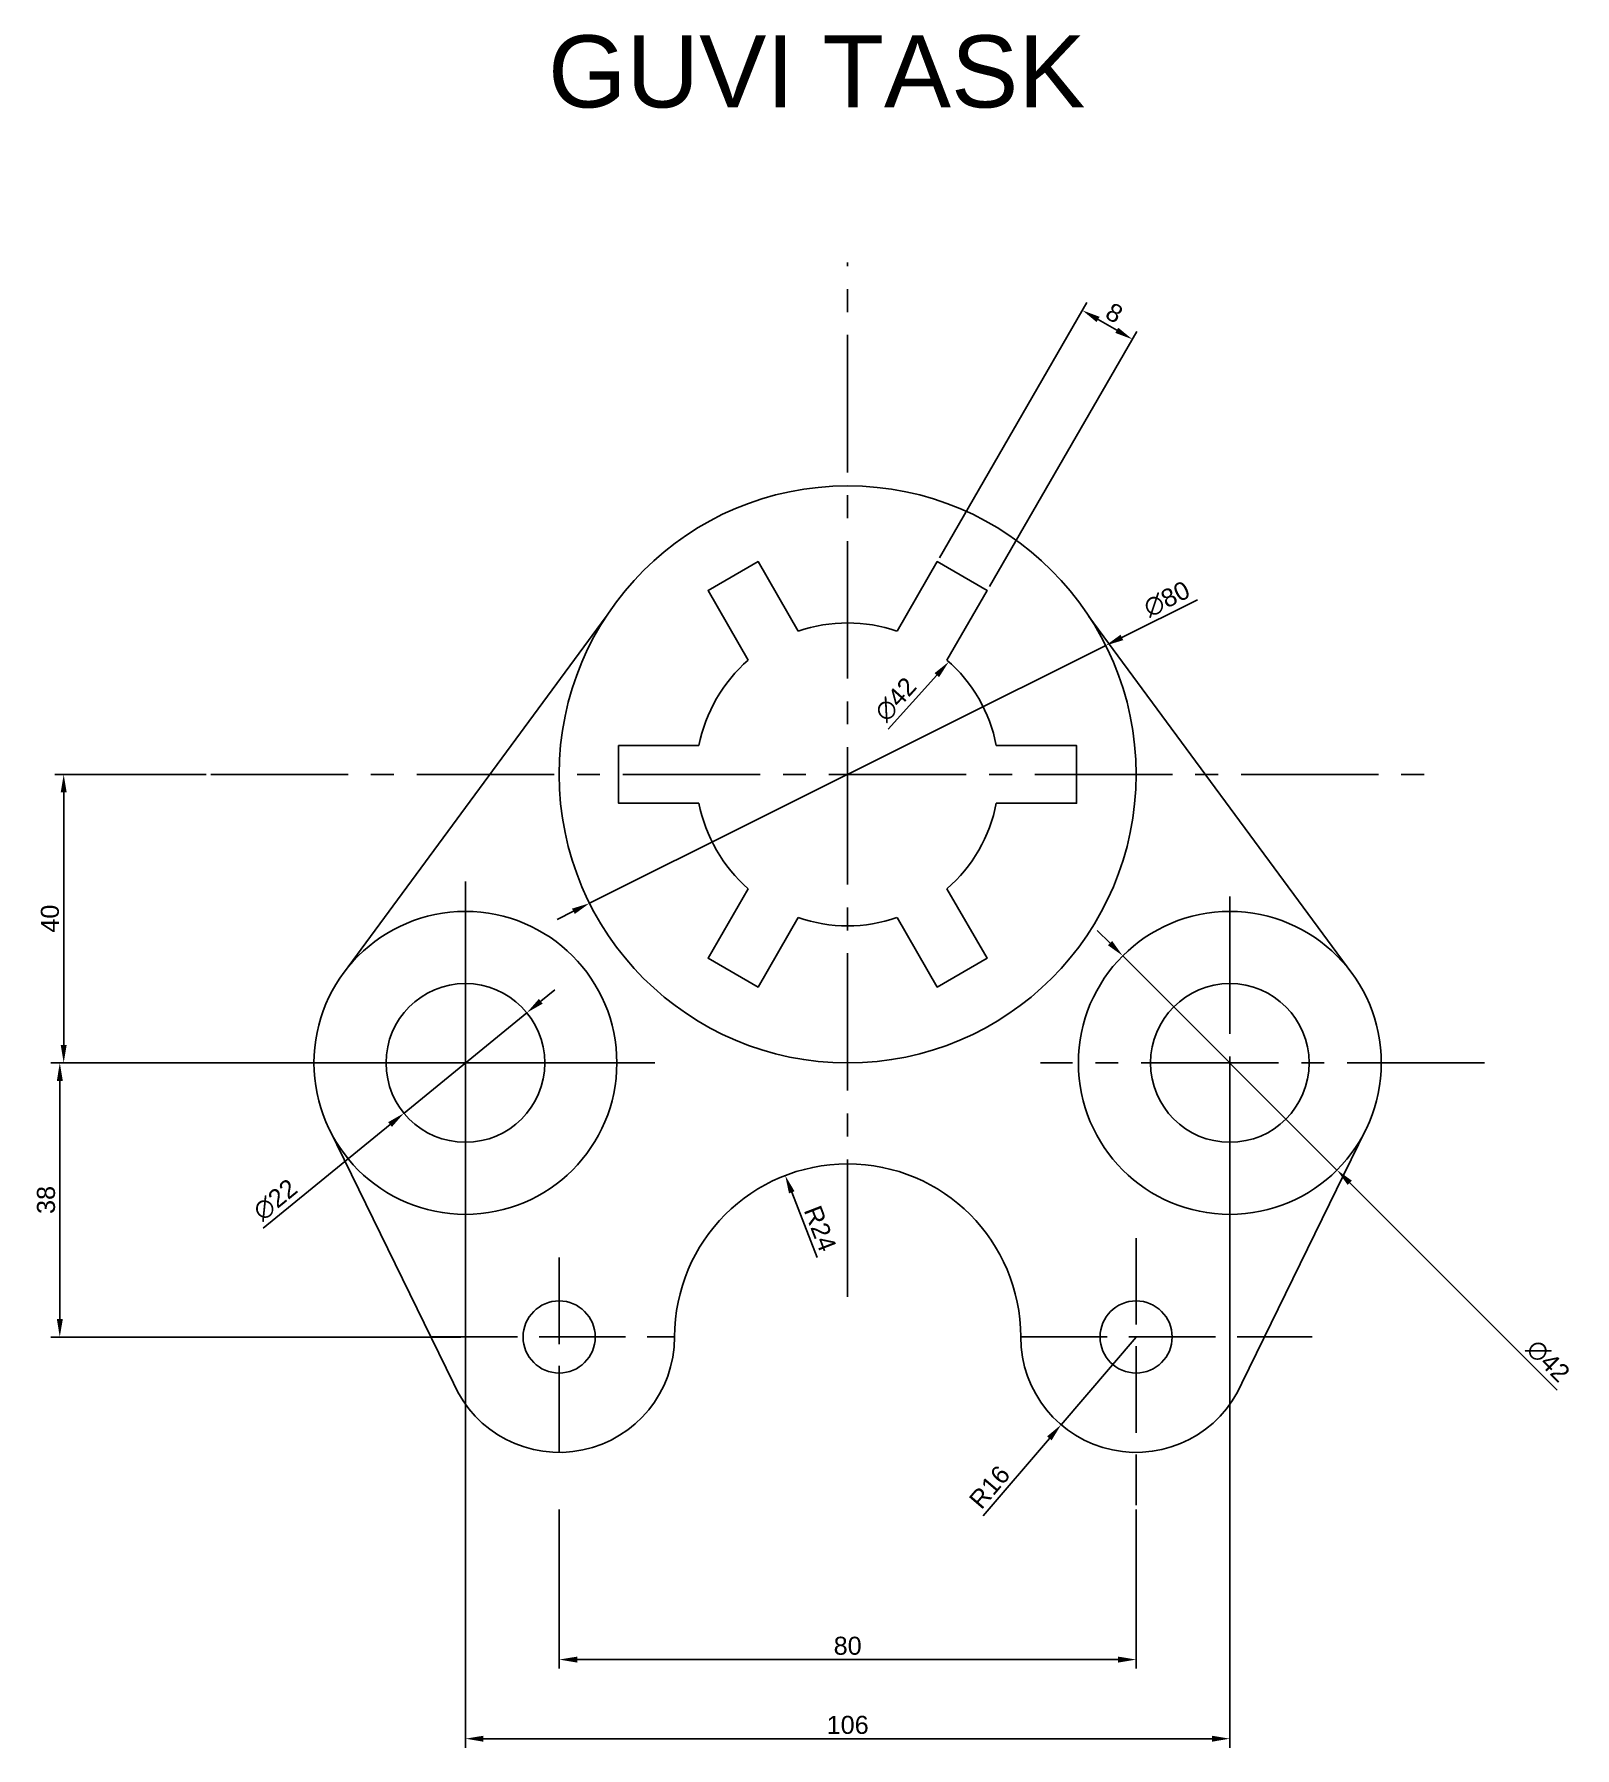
# Model space of a CAD drawing. Header units: millimetres. Extents: x 110 to 323, y 40 to 278.
import ezdxf

# ---------------------------------------------------------------- set-up
doc = ezdxf.new("R2010")
doc.units = ezdxf.units.MM
doc.linetypes.add('ACAD_ISO02W100', pattern=[15, 12, -3])
doc.linetypes.add('CENTER2', pattern=[28.575, 19.05, -3.175, 3.175, -3.175])
doc.styles.get("Standard").update_dxf_attribs({"font": 'arial.ttf'})
doc.dimstyles.new('ISO-25', dxfattribs={"dimtxt": 2.5, "dimasz": 2.5, "dimexe": 1.25, "dimexo": 0.625, "dimtad": 1, "dimtxsty": 'Standard', "dimcen": 2.5, "dimadec": 0, "dimazin": 0, "dimtfac": 1, "dimtmove": 0, "dimatfit": 3, "dimfxl": 1, "dimarcsym": 0})

# ---------------------------------------------------------------- blocks, each defined once
blk = doc.blocks.new('*U1')
blk.add_lwpolyline([(-5.57, 4), (5.57, 4), (5.57, -4), (-5.57, -4)])
blk = doc.blocks.new('*U2')
at = {"color": 0, "linetype": 'ByBlock', "lineweight": -2, "transparency": 16777216}
for p, rotation in [((209.54, 197.63), 120), ((235.73, 197.63), 59.99999999999999), ((196.45, 174.95), 180), ((209.54, 152.28), 239.9999999999999), ((235.73, 152.28), 299.9999999999999)]:
    blk.add_blockref('*U1', p, dxfattribs=dict(at, rotation=rotation))
blk.add_blockref('*U1', (248.82, 174.95), dxfattribs=at)
blk = doc.blocks.new('*D3')
at = {"color": 0, "lineweight": -2, "transparency": 16777216}
for p, q in [((133.69, 174.95), (112.68, 174.95)), ((113.93, 172.45), (113.93, 137.45)), ((133.69, 134.95), (112.68, 134.95))]:
    blk.add_line(p, q, dxfattribs=at)
at = {"color": 0, "transparency": 16777216}
for points in [[(113.52, 172.45), (114.35, 172.45), (113.93, 174.95)], [(113.52, 137.45), (114.35, 137.45), (113.93, 134.95)]]:
    blk.add_solid(points, dxfattribs=at)
at = {"layer": 'Defpoints', "color": 0, "transparency": 16777216}
for p in [(134.31, 174.95), (113.93, 134.95), (134.31, 134.95)]:
    blk.add_point(p, dxfattribs=at)
at = {"color": 0, "transparency": 16777216, "insert": (112.03, 154.95), "char_height": 2.5, "attachment_point": 5, "rotation": 90}
blk.add_mtext('40', dxfattribs=at)
blk = doc.blocks.new('*D5')
at = {"color": 0, "lineweight": -2, "transparency": 16777216}
for p, q in [((182.64, 73.03), (182.64, 50.98)), ((262.64, 73.03), (262.64, 50.98)), ((185.14, 52.23), (260.14, 52.23))]:
    blk.add_line(p, q, dxfattribs=at)
at = {"color": 0, "transparency": 16777216}
for points in [[(185.14, 52.64), (185.14, 51.81), (182.64, 52.23)], [(260.14, 52.64), (260.14, 51.81), (262.64, 52.23)]]:
    blk.add_solid(points, dxfattribs=at)
at = {"layer": 'Defpoints', "color": 0, "transparency": 16777216}
for p in [(182.64, 73.65), (262.64, 73.65), (262.64, 52.23)]:
    blk.add_point(p, dxfattribs=at)
at = {"color": 0, "transparency": 16777216, "insert": (222.64, 54.13), "char_height": 2.5, "attachment_point": 5}
blk.add_mtext('80', dxfattribs=at)
blk = doc.blocks.new('*D7')
at = {"color": 0, "lineweight": -2, "transparency": 16777216}
blk.add_line((228.26, 181.21), (235, 188.71), dxfattribs=at)
at = {"color": 0, "transparency": 16777216}
blk.add_solid([(234.69, 188.99), (235.31, 188.43), (236.67, 190.57)], dxfattribs=at)
at = {"layer": 'Defpoints', "color": 0, "transparency": 16777216}
for p in [(236.67, 190.57), (208.6, 159.33)]:
    blk.add_point(p, dxfattribs=at)
at = {"color": 0, "transparency": 16777216, "insert": (229.31, 185.33), "char_height": 2.5, "attachment_point": 5, "rotation": 48.0511}
blk.add_mtext('∅42', dxfattribs=at)
blk = doc.blocks.new('*D8')
at = {"color": 0, "lineweight": -2, "transparency": 16777216}
for p, q in [((271.14, 199.17), (260.66, 193.93)), ((186.85, 157.09), (258.42, 192.82)), ((184.61, 155.97), (182.37, 154.85))]:
    blk.add_line(p, q, dxfattribs=at)
at = {"color": 0, "transparency": 16777216}
for points in [[(260.47, 194.31), (260.85, 193.56), (258.42, 192.82)], [(184.42, 156.34), (184.8, 155.6), (186.85, 157.09)]]:
    blk.add_solid(points, dxfattribs=at)
at = {"layer": 'Defpoints', "color": 0, "transparency": 16777216}
for p in [(258.42, 192.82), (186.85, 157.09)]:
    blk.add_point(p, dxfattribs=at)
at = {"color": 0, "transparency": 16777216, "insert": (266.89, 199.25), "char_height": 2.5, "attachment_point": 5, "rotation": 26.5298}
blk.add_mtext('∅80', dxfattribs=at)
blk = doc.blocks.new('*D9')
at = {"color": 0, "lineweight": -2, "transparency": 16777216}
for p, q in [((259.02, 151.57), (257.25, 153.33)), ((260.78, 149.8), (290.49, 120.1)), ((321.02, 89.58), (292.25, 118.34))]:
    blk.add_line(p, q, dxfattribs=at)
at = {"color": 0, "transparency": 16777216}
for points in [[(259.31, 151.86), (258.72, 151.27), (260.78, 149.8)], [(292.55, 118.63), (291.96, 118.04), (290.49, 120.1)]]:
    blk.add_solid(points, dxfattribs=at)
at = {"layer": 'Defpoints', "color": 0, "transparency": 16777216}
for p in [(260.78, 149.8), (290.49, 120.1)]:
    blk.add_point(p, dxfattribs=at)
at = {"color": 0, "transparency": 16777216, "insert": (319.75, 93.64), "char_height": 2.5, "attachment_point": 5, "rotation": 315.0083}
blk.add_mtext('∅42', dxfattribs=at)
blk = doc.blocks.new('*D10')
at = {"color": 0, "lineweight": -2, "transparency": 16777216}
for p, q in [((180.09, 143.49), (182.02, 145.08)), ((178.15, 141.91), (161.12, 127.99)), ((141.61, 112.05), (159.18, 126.41))]:
    blk.add_line(p, q, dxfattribs=at)
at = {"color": 0, "transparency": 16777216}
for points in [[(179.82, 143.82), (180.35, 143.17), (178.15, 141.91)], [(158.92, 126.73), (159.45, 126.09), (161.12, 127.99)]]:
    blk.add_solid(points, dxfattribs=at)
at = {"layer": 'Defpoints', "color": 0, "transparency": 16777216}
for p in [(178.15, 141.91), (161.12, 127.99)]:
    blk.add_point(p, dxfattribs=at)
at = {"color": 0, "transparency": 16777216, "insert": (143.28, 115.96), "char_height": 2.5, "attachment_point": 5, "rotation": 39.2564}
blk.add_mtext('∅22', dxfattribs=at)
blk = doc.blocks.new('*D13')
at = {"color": 0, "lineweight": -2, "transparency": 16777216}
for p, q in [((262.64, 96.95), (252.23, 84.79)), ((241.42, 72.16), (250.61, 82.9))]:
    blk.add_line(p, q, dxfattribs=at)
at = {"color": 0, "transparency": 16777216}
blk.add_solid([(250.29, 83.17), (250.92, 82.62), (252.23, 84.79)], dxfattribs=at)
at = {"layer": 'Defpoints', "color": 0, "transparency": 16777216}
for p in [(262.64, 96.95), (252.23, 84.79)]:
    blk.add_point(p, dxfattribs=at)
at = {"color": 0, "transparency": 16777216, "insert": (242.32, 76.14), "char_height": 2.5, "attachment_point": 5, "rotation": 49.4463}
blk.add_mtext('R16', dxfattribs=at)
blk = doc.blocks.new('*D14')
at = {"color": 0, "lineweight": -2, "transparency": 16777216}
blk.add_line((218.39, 107.95), (214.88, 117.01), dxfattribs=at)
at = {"color": 0, "transparency": 16777216}
blk.add_solid([(215.27, 117.16), (214.5, 116.86), (213.98, 119.34)], dxfattribs=at)
at = {"layer": 'Defpoints', "color": 0, "transparency": 16777216}
for p in [(213.98, 119.34), (222.64, 96.95)]:
    blk.add_point(p, dxfattribs=at)
at = {"color": 0, "transparency": 16777216, "insert": (218.84, 111.99), "char_height": 2.5, "attachment_point": 5, "rotation": 291.1295}
blk.add_mtext('R24', dxfattribs=at)
blk = doc.blocks.new('*D15')
at = {"color": 0, "lineweight": -2, "transparency": 16777216}
for p, q in [((169.64, 134.64), (169.64, 40.01)), ((275.64, 134.33), (275.64, 40.01)), ((172.14, 41.26), (273.14, 41.26))]:
    blk.add_line(p, q, dxfattribs=at)
at = {"color": 0, "transparency": 16777216}
for points in [[(172.14, 41.67), (172.14, 40.84), (169.64, 41.26)], [(273.14, 41.67), (273.14, 40.84), (275.64, 41.26)]]:
    blk.add_solid(points, dxfattribs=at)
at = {"layer": 'Defpoints', "color": 0, "transparency": 16777216}
for p in [(169.64, 135.26), (275.64, 134.95), (275.64, 41.26)]:
    blk.add_point(p, dxfattribs=at)
at = {"color": 0, "transparency": 16777216, "insert": (222.64, 43.16), "char_height": 2.5, "attachment_point": 5}
blk.add_mtext('106', dxfattribs=at)
blk = doc.blocks.new('*D16')
at = {"color": 0, "lineweight": -2, "transparency": 16777216}
for p, q in [((169.01, 134.95), (112.14, 134.95)), ((113.39, 132.45), (113.39, 99.45)), ((169.01, 96.95), (112.14, 96.95))]:
    blk.add_line(p, q, dxfattribs=at)
at = {"color": 0, "transparency": 16777216}
for points in [[(112.98, 132.45), (113.81, 132.45), (113.39, 134.95)], [(112.98, 99.45), (113.81, 99.45), (113.39, 96.95)]]:
    blk.add_solid(points, dxfattribs=at)
at = {"layer": 'Defpoints', "color": 0, "transparency": 16777216}
for p in [(169.64, 134.95), (113.39, 96.95), (169.64, 96.95)]:
    blk.add_point(p, dxfattribs=at)
at = {"color": 0, "transparency": 16777216, "insert": (111.49, 115.95), "char_height": 2.5, "attachment_point": 5, "rotation": 90}
blk.add_mtext('38', dxfattribs=at)
blk = doc.blocks.new('*D18')
at = {"color": 0, "lineweight": -2, "transparency": 16777216}
for p, q in [((235.36, 204.99), (255.82, 240.36)), ((257.36, 238.03), (259.96, 236.52)), ((242.29, 200.99), (262.75, 236.35))]:
    blk.add_line(p, q, dxfattribs=at)
at = {"color": 0, "transparency": 16777216}
for points in [[(257.57, 238.39), (257.15, 237.66), (255.2, 239.28)], [(260.16, 236.88), (259.75, 236.16), (262.12, 235.27)]]:
    blk.add_solid(points, dxfattribs=at)
at = {"layer": 'Defpoints', "color": 0, "transparency": 16777216}
for p in [(262.12, 235.27), (235.05, 204.45), (241.97, 200.45)]:
    blk.add_point(p, dxfattribs=at)
at = {"color": 0, "transparency": 16777216, "insert": (259.61, 238.92), "char_height": 2.5, "attachment_point": 5, "rotation": 329.9496}
blk.add_mtext('8', dxfattribs=at)

msp = doc.modelspace()

# ---------------------------------------------------------------- linework, layer by layer
at = {"linetype": 'CENTER2'}
for p, q in [((222.635, 102.529), (222.635, 245.907)), ((134.311, 174.952), (304.387, 174.952)), ((275.635, 110.418), (275.635, 160.109)), ((275.635, 110.418), (275.635, 160.109)), ((275.635, 110.418), (275.635, 160.109)), ((275.635, 110.418), (275.635, 160.109)), ((310.959, 134.952), (249.363, 134.952))]:
    msp.add_line(p, q, dxfattribs=at)
for p, q in [((152.729, 147.409), (189.17, 196.862)), ((292.541, 147.409), (256.1, 196.862)), ((169.635, 110.418), (169.635, 160.109)), ((169.635, 110.418), (169.635, 160.109)), ((169.635, 110.418), (169.635, 160.109)), ((169.635, 110.418), (169.635, 160.109)), ((134.311, 134.952), (195.907, 134.952)), ((134.311, 134.952), (195.907, 134.952)), ((134.311, 134.952), (195.907, 134.952)), ((134.311, 134.952), (195.907, 134.952)), ((150.77, 125.726), (167.966, 90.563)), ((294.5, 125.726), (277.304, 90.563))]:
    msp.add_line(p, q)
at = {"linetype": 'ACAD_ISO02W100'}
for p, q in [((182.635, 80.952), (182.635, 110.679)), ((262.635, 110.675), (262.635, 73.652)), ((164.842, 96.952), (198.635, 96.952)), ((246.635, 96.952), (287.047, 96.952))]:
    msp.add_line(p, q, dxfattribs=at)
for centre, radius in [((222.635, 174.952), 40), ((169.635, 134.952), 21), ((275.635, 134.952), 21), ((169.635, 134.952), 11), ((275.635, 134.952), 11), ((182.635, 96.952), 5), ((182.635, 96.952), 5), ((182.635, 96.952), 5), ((262.635, 96.952), 5)]:
    msp.add_circle(centre, radius)
for centre, radius, start, end in [((222.635, 174.952), 21, 70.98058, 109.01942), ((222.635, 174.952), 21, 130.98058, 169.01942), ((222.635, 174.952), 21, 10.98058, 49.01942), ((222.635, 174.952), 21, 190.98058, 229.01942), ((222.635, 174.952), 21, 310.98058, 349.01942), ((222.635, 174.952), 21, 250.98058, 289.01942), ((222.635, 96.952), 24, 0, 180), ((182.635, 96.952), 16, 203.53264, 0), ((262.635, 96.952), 16, 180, 336.46736)]:
    msp.add_arc(centre, radius, start, end)

# ---------------------------------------------------------------- block references
msp.add_blockref('*U2', (0, 0))

# ---------------------------------------------------------------- texts
at = {"color": 4}
msp.add_text('GUVI TASK', height=10, dxfattribs=at).set_placement((181.095, 267.414))

# ---------------------------------------------------------------- dimensions: what is measured, and where the dimension line sits
for base, p1, p2, angle, picture, middle in [((262.12, 235.271), (235.045, 204.447), (241.974, 200.447), 149.94965, '*D18', (259.61, 238.92)), ((113.932, 134.952), (134.311, 174.952), (134.311, 134.952), 90, '*D3', (112.031, 154.952)), ((113.393, 96.952), (169.635, 134.952), (169.635, 96.952), 90, '*D16', (111.491, 115.952))]:
    dim = msp.add_linear_dim(base=base, p1=p1, p2=p2, angle=angle, dimstyle='ISO-25', dxfattribs=at)
    dim.commit()
    dim.dimension.update_dxf_attribs({"geometry": picture, "text_midpoint": middle})
for p1, p2, picture, middle in [((186.847, 157.085), (258.423, 192.818), '*D8', (267.77, 197.484)), ((208.597, 159.333), (236.673, 190.57), '*D7', (230.777, 184.011)), ((260.784, 149.799), (290.486, 120.105), '*D9', (318.357, 92.242)), ((178.153, 141.912), (161.117, 127.991), '*D10', (144.523, 114.43))]:
    dim = msp.add_diameter_dim_2p(p1=p1, p2=p2, dimstyle='ISO-25', dxfattribs=at)
    dim.commit()
    dim.dimension.update_dxf_attribs({"geometry": picture, "text_midpoint": middle, "dimtype": 163})
for base, p1, p2, picture, middle in [((275.635, 41.257), (169.635, 135.263), (275.635, 134.952), '*D15', (222.635, 43.158)), ((262.635, 52.228), (182.635, 73.652), (262.635, 73.652), '*D5', (222.635, 54.129))]:
    dim = msp.add_linear_dim(base=base, p1=p1, p2=p2, dimstyle='ISO-25', dxfattribs=at)
    dim.commit()
    dim.dimension.update_dxf_attribs({"geometry": picture, "text_midpoint": middle})
for center, mpoint, picture, middle in [((222.635, 96.952), (213.984, 119.338), '*D14', (217.086, 111.31)), ((262.635, 96.952), (252.232, 84.795), '*D13', (243.767, 74.902))]:
    dim = msp.add_radius_dim(center=center, mpoint=mpoint, dimstyle='ISO-25', dxfattribs=at)
    dim.commit()
    dim.dimension.update_dxf_attribs({"geometry": picture, "text_midpoint": middle, "dimtype": 164})

doc.saveas('drawing.dxf')
